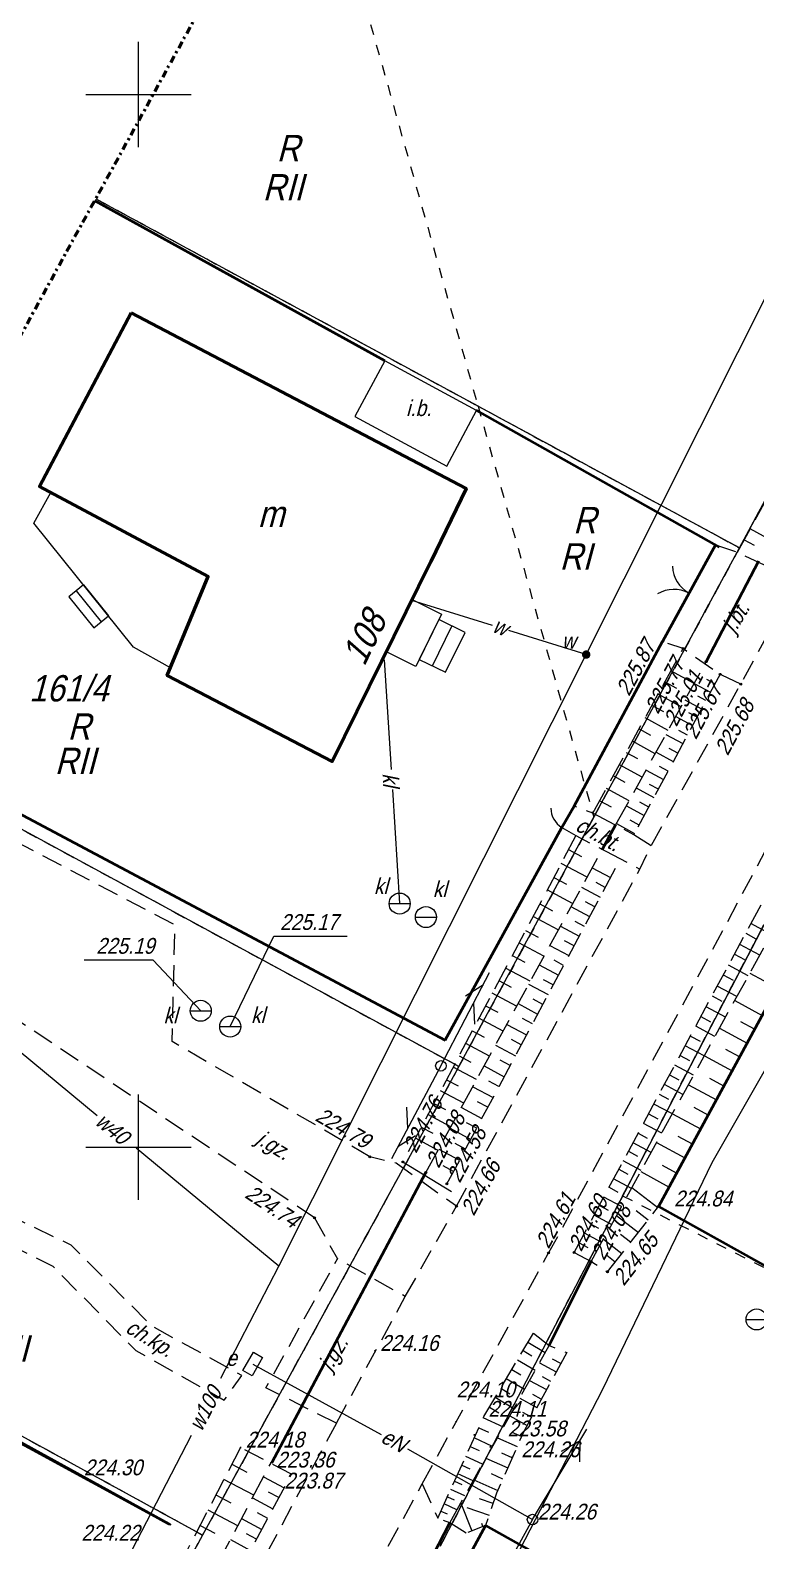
# Model space of a CAD drawing. Extents: x 7449598 to 7450455, y 5563374 to 5564952.
# Drawn here: x 7449844.9 to 7449879.3, y 5563881.3 to 5563953 of the extents above; entities that cross this region are included whole.
import ezdxf
from ezdxf.enums import TextEntityAlignment as Align

# ---------------------------------------------------------------- set-up
doc = ezdxf.new("R2010")
doc.units = 0
doc.header["$MEASUREMENT"] = 0
for name, pattern in [('217-500', [2, -0.5, 1.5]), ('218-500', [1, 0.5, -0.5]), ('420-500', [1.5, 1, -0.5]), ('823-500', [1.75, 1.25, -0.5]), ('DGN Style 4', [0.686427, 0.343214, -0.171607, 0, -0.171607])]:
    doc.linetypes.add(name, pattern=pattern)
for name, color, linetype, lineweight in [('EDZPD_219', 7, 'Continuous', 0), ('GULENN', 1, 'Continuous', 13), ('GULTPR', 36, 'Continuous', 13), ('GUPWZA', 7, 'Continuous', 0), ('SDRPK_420', 7, 'Continuous', 0), ('SDRPK_423', 7, 'Continuous', 0), ('SDRPK_432', 7, 'Continuous', 0), ('SDRPT_414', 7, 'Continuous', 0), ('SDRPT_450', 7, 'Continuous', 0), ('SZOPO_902', 7, 'Continuous', 0), ('SZOPO_905', 7, 'Continuous', 0), ('UEEPA_510', 7, 'Continuous', 0), ('UEEPO_585', 7, 'Continuous', 0), ('UGGPA_504', 7, 'Continuous', 0), ('UKKPC_685', 7, 'Continuous', 0), ('UKKPO_582', 7, 'Continuous', 0), ('UWWPO_581', 7, 'Continuous', 0), ('Warstwa 1', 7, 'Continuous', 0), ('Warstwa 20', 7, 'Continuous', 0), ('Warstwa 24', 7, 'Continuous', 0), ('Warstwa 26', 7, 'Continuous', 0), ('Warstwa 28', 7, 'Continuous', 0), ('Warstwa 29', 7, 'Continuous', 0), ('Warstwa 3', 7, 'Continuous', 0), ('Warstwa 4', 7, 'Continuous', 0), ('Warstwa 45', 7, 'Continuous', 0), ('Warstwa 59', 7, 'Continuous', 0), ('Warstwa 60', 7, 'Continuous', 0), ('Warstwa 8', 7, 'Continuous', 0), ('WUKPS_403', 7, 'Continuous', 0), ('WUKPS_820', 7, 'Continuous', 0), ('WUKPS_823', 7, 'Continuous', 0), ('WUKPS_824', 7, 'Continuous', 0)]:
    doc.layers.add(name, color=color, linetype=linetype, lineweight=lineweight)
doc.styles.add('Style-WORKING_1250 I 0.26180', font='WORKING_1250.shx', dxfattribs={"oblique": 14.999978})

# ---------------------------------------------------------------- blocks, each defined once
blk = doc.blocks.new('140_32')
at = {"layer": 'Warstwa 45', "linetype": 'Continuous', "lineweight": -2}
blk.add_hatch(color=0, dxfattribs=at).paths.add_polyline_path([(4.5, 0, 1), (-4.5, 0, 1)], flags=16)
blk = doc.blocks.new('510_1')
at = {"layer": 'UEEPA_510', "color": 7, "linetype": 'Continuous', "lineweight": 13}
blk.add_circle((0, 0), 0.25, dxfattribs=at)
blk = doc.blocks.new('KOLO')
blk.add_hatch(color=0).paths.add_polyline_path([(0, -5), (-1.2941, -4.82963), (-2.5, -4.33013), (-3.53553, -3.53553), (-4.33013, -2.5), (-4.82963, -1.2941), (-5, 0), (-4.82963, 1.2941), (-4.33013, 2.5), (-3.53553, 3.53553), (-2.5, 4.33013), (-1.2941, 4.82963), (0, 5), (1.2941, 4.82963), (2.5, 4.33013), (3.53553, 3.53553), (4.33013, 2.5), (4.82963, 1.2941), (5, 0), (4.82963, -1.2941), (4.33013, -2.5), (3.53553, -3.53553), (2.5, -4.33013), (1.2941, -4.82963)], flags=16)
blk = doc.blocks.new('685_1')
at = {"layer": 'UKKPC_685', "color": 7, "linetype": 'Continuous', "lineweight": 13}
blk.add_line((-0.5, 0), (0.5, 0), dxfattribs=at)
blk.add_circle((0, 0), 0.5, dxfattribs=at)
blk = doc.blocks.new('504')
at = {"layer": 'UGGPA_504', "color": 7, "linetype": 'Continuous', "lineweight": 13, "flags": 128}
blk.add_lwpolyline([(-0.5, 0.25), (0.5, 0.25), (0.5, -0.25), (-0.5, -0.25)], close=True, dxfattribs=at)
blk = doc.blocks.new('SUPE04_2')
at = {"color": 0, "flags": 128}
for points in [[(0, 0), (-100, 0)], [(-69.82163, -10), (-87.14214, 0), (-69.82163, 10)]]:
    blk.add_lwpolyline(points, dxfattribs=at)
blk = doc.blocks.new('SUPT01_2')
at = {"color": 0, "flags": 128}
for points in [[(0, 0), (-100, 0)], [(-69.82163, -10), (-87.14214, 0)], [(-67.14214, 0), (-49.82163, 10)]]:
    blk.add_lwpolyline(points, dxfattribs=at)
blk = doc.blocks.new('905_1')
at = {"layer": 'SZOPO_905', "color": 7, "linetype": 'Continuous', "lineweight": 13}
for centre, start, end in [((-1.5, 0), 0, 60), ((1.5, 0), 120, 180)]:
    blk.add_arc(centre, 1.5, start, end, dxfattribs=at)
blk = doc.blocks.new('905P')
at = {"layer": 'SZOPO_905', "color": 7, "linetype": 'Continuous', "lineweight": 13}
blk.add_arc((1.05, 0), 1.05, 120, 180, dxfattribs=at)
blk = doc.blocks.new('140_1')
at = {"layer": 'WUKPS_403', "linetype": 'Continuous', "lineweight": 13}
h = blk.add_hatch(color=256, dxfattribs=at)
edge = h.paths.add_edge_path()
edge.add_arc((0, 0), 0.045, 0, 360)
at = {"layer": 'WUKPS_403', "color": 7, "linetype": 'Continuous', "lineweight": 13}
blk.add_circle((0, 0), 0.045, dxfattribs=at)

msp = doc.modelspace()

# ---------------------------------------------------------------- linework, layer by layer
at = {"layer": 'EDZPD_219', "color": 96, "linetype": 'Continuous', "lineweight": 13}
for p, q in [((7449878.56, 5563928.46), (7449900.76, 5563969.8)), ((7449847.97, 5563945.042), (7449878.56, 5563928.46)), ((7449896.18, 5563942.15), (7449864.34, 5563881.05)), ((7449865.23, 5563903.83), (7449878.56, 5563928.46)), ((7449865.23, 5563903.83), (7449834.471, 5563920.511)), ((7449865.23, 5563903.83), (7449853.05, 5563881.58)), ((7449853.05, 5563881.58), (7449822.304, 5563898.402)), ((7449853.05, 5563881.58), (7449827.25, 5563834.45))]:
    msp.add_line(p, q, dxfattribs=at)
at = {"layer": 'SDRPK_420', "color": 7, "linetype": '420-500', "lineweight": 13}
for p, q in [((7449863.49, 5563884.02), (7449869.49, 5563894.98)), ((7449859.41, 5563886.9), (7449847.72, 5563865.15)), ((7449857.28, 5563884.48), (7449854.85, 5563885.74)), ((7449859, 5563875.79), (7449863.49, 5563884.02)), ((7449863.49, 5563884.02), (7449864.22, 5563882.38))]:
    msp.add_line(p, q, dxfattribs=at)
at = {"layer": 'SDRPK_420', "color": 7, "linetype": '420-500', "lineweight": 13, "flags": 128}
for points in [[(7450000.28, 5564133.9), (7449983.71, 5564103.51), (7449967.23, 5564073.6), (7449945.6, 5564034.4), (7449939.4, 5564022.85), (7449936.97, 5564018.37), (7449915.5, 5563979.33), (7449912.2, 5563973.36), (7449895.25, 5563942.43), (7449886.72, 5563926.65), (7449884.33, 5563922.24), (7449879.79, 5563914.07), (7449879.35, 5563913.24), (7449869.49, 5563894.98)], [(7449877.42, 5563928.61), (7449878.46, 5563928.26), (7449880.36, 5563927.36), (7449881.24, 5563926.79)], [(7449865.11, 5563897.2), (7449873.83, 5563913.21), (7449874.37, 5563914.32), (7449878.62, 5563921.99), (7449881.24, 5563926.79)], [(7449878.62, 5563921.99), (7449877.64, 5563922.46), (7449875.88, 5563923.68), (7449874.91, 5563924.01)], [(7449861, 5563899.55), (7449861, 5563899.55), (7449851.6, 5563905.02), (7449851.74, 5563910.55), (7449839.12, 5563917.16), (7449837.683, 5563913.261)], [(7449858.37, 5563896.65), (7449844.29, 5563906.01), (7449843.002, 5563906.64)], [(7449837.889, 5563896.216), (7449840.18, 5563895.11), (7449841.06, 5563896.79), (7449845.93, 5563894.35), (7449849.87, 5563890.35), (7449854.077, 5563887.994), (7449854.92, 5563889.16), (7449850.64, 5563891.5), (7449846.8, 5563895.35), (7449841.53, 5563897.88), (7449842.259, 5563899.479)], [(7449862.68, 5563892.92), (7449865.11, 5563897.2), (7449862.24, 5563899.24), (7449861, 5563899.55)], [(7449858.37, 5563896.65), (7449859.46, 5563894.7)], [(7449859.41, 5563886.9), (7449856.06, 5563888.57), (7449859.46, 5563894.7)], [(7449859.41, 5563886.9), (7449862.68, 5563892.92), (7449859.46, 5563894.7)]]:
    msp.add_lwpolyline(points, dxfattribs=at)
at = {"layer": 'SDRPK_423', "color": 7, "linetype": '217-500', "lineweight": 13, "flags": 128}
for points in [[(7449874.37, 5563914.32), (7449873.54, 5563914.84), (7449871.6, 5563915.86), (7449870.71, 5563916.2)], [(7449870.12, 5563915.19), (7449870.79, 5563914.8), (7449873.83, 5563913.21)]]:
    msp.add_lwpolyline(points, dxfattribs=at)
at = {"layer": 'SDRPT_414', "color": 7, "linetype": 'Continuous', "lineweight": 40}
for p, q in [((7449876.98, 5563923.06), (7449879.48, 5563927.85)), ((7449872.03, 5563914.13), (7449872.69, 5563915.32)), ((7449856.34, 5563885.02), (7449863.66, 5563898.8)), ((7449869.52, 5563890.58), (7449871.52, 5563894.58)), ((7449861.14, 5563875.1), (7449864.79, 5563882.17))]:
    msp.add_line(p, q, dxfattribs=at)
at = {"layer": 'SDRPT_450', "color": 7, "linetype": 'Continuous', "lineweight": 13}
msp.add_line((7449862.56, 5563899.3), (7449864.87, 5563897.9), dxfattribs=at)
at = {"layer": 'SZOPO_902', "color": 7, "linetype": 'Continuous', "lineweight": 40}
for p, q in [((7449877.42, 5563928.61), (7449874.91, 5563924.01)), ((7449870.71, 5563916.2), (7449874.91, 5563924.01)), ((7449870.12, 5563915.19), (7449870.71, 5563916.2)), ((7449864.58, 5563905.08), (7449870.12, 5563915.19)), ((7449851.39, 5563882.13), (7449822.202, 5563898.216)), ((7449851.46, 5563882.1), (7449822.5, 5563898.02))]:
    msp.add_line(p, q, dxfattribs=at)
at = {"layer": 'SZOPO_902', "color": 7, "linetype": 'Continuous', "lineweight": 40, "flags": 128}
for points in [[(7449861.71, 5563937.34), (7449847.92, 5563944.952)], [(7449866.07, 5563934.99), (7449866.07, 5563934.99), (7449877.59, 5563928.5)], [(7449882.5, 5563911.61), (7449882.27, 5563911.12), (7449874.72, 5563897.19)], [(7449874.72, 5563897.19), (7449893.068, 5563886.964), (7449896.6, 5563893.3)], [(7449866.5, 5563882.04), (7449865.03, 5563879.35)], [(7449866.5, 5563882.04), (7449892.324, 5563867.561)]]:
    msp.add_lwpolyline(points, dxfattribs=at)
at = {"layer": 'UEEPO_585', "color": 1, "linetype": 'Continuous', "lineweight": 13}
for p, q in [((7449855.433, 5563889.704), (7449861.536, 5563886.353)), ((7449862.778, 5563885.672), (7449868.73, 5563882.321))]:
    msp.add_line(p, q, dxfattribs=at)
at = {"layer": 'UKKPC_685', "color": 7, "linetype": 'Continuous', "lineweight": 0, "ltscale": 0.01, "flags": 128}
for points in [[(7449854.36, 5563905.73), (7449856.432, 5563910.02), (7449859.913, 5563910.02)], [(7449852.96, 5563906.48), (7449850.695, 5563908.888), (7449847.424, 5563908.888)]]:
    msp.add_lwpolyline(points, dxfattribs=at)
at = {"layer": 'UKKPO_582', "color": 36, "linetype": 'Continuous', "lineweight": 13}
for p, q in [((7449861.669, 5563923.143), (7449862.004, 5563917.937)), ((7449862.065, 5563916.982), (7449862.413, 5563911.572))]:
    msp.add_line(p, q, dxfattribs=at)
at = {"layer": 'UWWPO_581', "color": 5, "linetype": 'Continuous', "lineweight": 13, "flags": 128}
for points in [[(7449871.278, 5563923.395), (7449882.08, 5563944.891)], [(7449866.818, 5563924.776), (7449862.984, 5563925.964)], [(7449856.671, 5563894.36), (7449871.278, 5563923.395), (7449867.594, 5563924.536)], [(7449848.03, 5563901.496), (7449843.01, 5563905.642)], [(7449880.224, 5563904.475), (7449877.243, 5563899.267), (7449872.05, 5563888.499), (7449865.884, 5563876.581), (7449867.882, 5563873.328)], [(7449853.915, 5563889.036), (7449856.671, 5563894.36), (7449849.895, 5563899.955)], [(7449834.104, 5563853.13), (7449838.55, 5563860.465), (7449844.941, 5563871.702), (7449852.513, 5563886.328)]]:
    msp.add_lwpolyline(points, dxfattribs=at)
at = {"layer": 'Warstwa 1', "color": 7, "linetype": 'Continuous', "lineweight": 13, "ltscale": 0.1}
for p, q in [((7449854.438, 5563884.946), (7449855.153, 5563884.575)), ((7449855.485, 5563883.478), (7449854.06, 5563884.218)), ((7449855.943, 5563884.35), (7449856.925, 5563883.821)), ((7449853.682, 5563883.49), (7449854.392, 5563883.121)), ((7449855.419, 5563883.356), (7449856.392, 5563882.832)), ((7449856.676, 5563883.359), (7449856.187, 5563883.623)), ((7449854.719, 5563882.028), (7449853.305, 5563882.762)), ((7449856.144, 5563882.371), (7449855.659, 5563882.632)), ((7449852.927, 5563882.034), (7449853.631, 5563881.668)), ((7449854.894, 5563882.363), (7449855.86, 5563881.843)), ((7449854.37, 5563881.37), (7449855.327, 5563880.855)), ((7449855.611, 5563881.382), (7449855.13, 5563881.641))]:
    msp.add_line(p, q, dxfattribs=at)
at = {"layer": 'Warstwa 1', "color": 7, "linetype": 'Continuous', "lineweight": 40, "flags": 128}
for points in [[(7449834.715, 5563920.955), (7449864.58, 5563905.08)], [(7449851.49, 5563882.08), (7449840.4, 5563888.12), (7449829.22, 5563894.31), (7449822.5, 5563898.02), (7449822.189, 5563898.193)]]:
    msp.add_lwpolyline(points, dxfattribs=at)
at = {"layer": 'Warstwa 20', "color": 5, "linetype": 'Continuous', "lineweight": 13, "ltscale": 0.01}
msp.add_line((7449841.432, 5563887.494), (7449851.52, 5563882.08), dxfattribs=at)
at = {"layer": 'Warstwa 29', "color": 96, "linetype": '218-500', "lineweight": 13}
for p, q in [((7449900.76, 5563969.8), (7449878.56, 5563928.46)), ((7449878.56, 5563928.46), (7449900.76, 5563969.8)), ((7449858.59, 5563961.98), (7449866.14, 5563935.19)), ((7449866.14, 5563935.19), (7449847.969, 5563945.041)), ((7449847.97, 5563945.042), (7449866.138, 5563935.194)), ((7449878.56, 5563928.46), (7449866.138, 5563935.194)), ((7449866.138, 5563935.194), (7449871.64, 5563915.67)), ((7449866.14, 5563935.19), (7449878.56, 5563928.46)), ((7449871.64, 5563915.67), (7449878.56, 5563928.46)), ((7449878.56, 5563928.46), (7449871.64, 5563915.67)), ((7449865.23, 5563903.83), (7449843.84, 5563915.43)), ((7449843.84, 5563915.43), (7449865.23, 5563903.83)), ((7449865.23, 5563903.83), (7449871.64, 5563915.67)), ((7449871.64, 5563915.67), (7449865.23, 5563903.83)), ((7449881.36, 5563913.72), (7449873.01, 5563897.69)), ((7449873.01, 5563897.69), (7449881.36, 5563913.72)), ((7449853.05, 5563881.58), (7449865.23, 5563903.83)), ((7449865.23, 5563903.83), (7449853.05, 5563881.58)), ((7449873.01, 5563897.69), (7449864.34, 5563881.05)), ((7449864.34, 5563881.05), (7449873.01, 5563897.69)), ((7449873.01, 5563897.69), (7449901.02, 5563883.503)), ((7449832.6, 5563892.77), (7449853.05, 5563881.58)), ((7449853.05, 5563881.58), (7449832.6, 5563892.77)), ((7449844.92, 5563866.72), (7449853.05, 5563881.58)), ((7449853.05, 5563881.58), (7449844.92, 5563866.72))]:
    msp.add_line(p, q, dxfattribs=at)
at = {"layer": 'Warstwa 3', "color": 7, "linetype": 'Continuous', "lineweight": 53, "flags": 128}
msp.add_lwpolyline([(7449849.66, 5563939.63), (7449865.57, 5563931.29), (7449863.9, 5563927.82), (7449859.21, 5563918.32), (7449851.37, 5563922.41), (7449853.31, 5563927.1), (7449845.3, 5563931.38)], close=True, dxfattribs=at)
at = {"layer": 'Warstwa 60', "color": 7, "linetype": 'Continuous', "lineweight": 13}
for p, q in [((7449850, 5563947.5), (7449850, 5563952.5)), ((7449847.5, 5563950), (7449852.5, 5563950)), ((7449850, 5563897.5), (7449850, 5563902.5)), ((7449847.5, 5563900), (7449852.5, 5563900))]:
    msp.add_line(p, q, dxfattribs=at)
at = {"layer": 'Warstwa 60', "color": 7, "linetype": 'Continuous', "lineweight": 0, "ltscale": 0.1}
for p, q in [((7449846.687, 5563926.145), (7449847.879, 5563924.665)), ((7449847.037, 5563926.427), (7449848.229, 5563924.948)), ((7449847.388, 5563926.71), (7449848.58, 5563925.23))]:
    msp.add_line(p, q, dxfattribs=at)
at = {"layer": 'Warstwa 60', "color": 7, "linetype": 'Continuous', "lineweight": 13, "ltscale": 0.1}
msp.add_line((7449863.969, 5563922.862), (7449864.9, 5563924.747), dxfattribs=at)
at = {"layer": 'Warstwa 60', "color": 7, "linetype": 'Continuous', "lineweight": 13, "ltscale": 0.1, "flags": 128}
for points in [[(7449866.07, 5563934.99), (7449861.71, 5563937.34), (7449860.287, 5563934.699), (7449864.647, 5563932.349)], [(7449861.782, 5563923.527), (7449863.009, 5563926.013), (7449864.408, 5563925.322), (7449863.181, 5563922.836)], [(7449864.276, 5563925.055), (7449863.345, 5563923.17), (7449864.594, 5563922.554), (7449865.524, 5563924.439)]]:
    msp.add_lwpolyline(points, close=True, dxfattribs=at)
at = {"layer": 'Warstwa 60', "color": 7, "linetype": 'Continuous', "lineweight": 0, "ltscale": 0.01, "flags": 128}
msp.add_lwpolyline([(7449851.519, 5563922.77), (7449849.772, 5563923.75), (7449845.026, 5563929.641), (7449845.84, 5563931.092)], dxfattribs=at)
at = {"layer": 'Warstwa 60', "color": 7, "linetype": 'Continuous', "lineweight": 0, "ltscale": 0.1, "flags": 128}
msp.add_lwpolyline([(7449848.58, 5563925.23), (7449847.388, 5563926.71), (7449846.687, 5563926.145), (7449847.879, 5563924.665)], close=True, dxfattribs=at)
at = {"layer": 'Warstwa 8', "color": 7, "linetype": 'DGN Style 4', "lineweight": 53, "flags": 128}
msp.add_lwpolyline([(7450242.249, 5564757.195), (7450281.761, 5564736.224), (7450381.947, 5564923.763), (7450454.953, 5564884.917), (7450405.405, 5564791.854), (7450392.833, 5564798.548), (7450342.944, 5564703.75), (7450227.046, 5564484.373), (7450154.831, 5564348.788), (7449690.291, 5563497.193), (7449618.905, 5563522.751), (7449629.01, 5563547.14), (7449943.259, 5564118.2), (7449916.282, 5564132.943), (7449953.147, 5564197.693), (7449979.298, 5564183.674), (7450084.831, 5564375.475), (7450052.492, 5564392.854)], close=True, dxfattribs=at)
at = {"layer": 'WUKPS_820', "color": 7, "linetype": 'Continuous', "lineweight": 13}
for p, q in [((7449880.022, 5563928.852), (7449879.072, 5563929.374)), ((7449878.784, 5563928.85), (7449879.261, 5563928.588)), ((7449876.406, 5563922.026), (7449875.305, 5563922.629)), ((7449875.017, 5563922.103), (7449875.566, 5563921.802)), ((7449876.405, 5563922.023), (7449877.181, 5563921.606)), ((7449877.393, 5563922), (7449877.007, 5563922.207)), ((7449875.789, 5563920.912), (7449874.693, 5563921.511)), ((7449875.971, 5563921.24), (7449876.756, 5563920.818)), ((7449876.968, 5563921.212), (7449876.578, 5563921.422)), ((7449874.405, 5563920.986), (7449874.952, 5563920.687)), ((7449875.537, 5563920.457), (7449876.332, 5563920.029)), ((7449876.544, 5563920.424), (7449876.149, 5563920.636)), ((7449873.794, 5563919.869), (7449874.338, 5563919.571)), ((7449875.172, 5563919.798), (7449874.082, 5563920.394)), ((7449876.085, 5563919.57), (7449875.684, 5563919.785)), ((7449874.554, 5563918.684), (7449873.47, 5563919.277)), ((7449875.067, 5563919.609), (7449875.873, 5563919.176)), ((7449873.183, 5563918.751), (7449873.723, 5563918.455)), ((7449874.597, 5563918.761), (7449875.413, 5563918.322)), ((7449875.625, 5563918.716), (7449875.22, 5563918.934)), ((7449872.571, 5563917.634), (7449873.109, 5563917.34)), ((7449873.937, 5563917.57), (7449872.859, 5563918.16)), ((7449874.127, 5563917.912), (7449874.954, 5563917.468)), ((7449875.166, 5563917.862), (7449874.755, 5563918.083)), ((7449873.32, 5563916.456), (7449872.247, 5563917.043)), ((7449873.657, 5563917.064), (7449874.494, 5563916.614)), ((7449874.706, 5563917.008), (7449874.29, 5563917.232)), ((7449871.924, 5563916.451), (7449872.458, 5563916.159)), ((7449873.187, 5563916.216), (7449874.035, 5563915.76)), ((7449874.247, 5563916.154), (7449873.825, 5563916.381)), ((7449873.787, 5563915.3), (7449873.361, 5563915.529)), ((7449872.717, 5563915.367), (7449873.575, 5563914.906)), ((7449870.438, 5563914.138), (7449871.057, 5563913.809)), ((7449871.316, 5563912.822), (7449870.087, 5563913.475)), ((7449871.558, 5563913.269), (7449872.431, 5563912.803)), ((7449869.735, 5563912.813), (7449870.346, 5563912.489)), ((7449872.184, 5563912.34), (7449871.746, 5563912.574)), ((7449870.633, 5563911.572), (7449869.418, 5563912.217)), ((7449871.056, 5563912.348), (7449871.937, 5563911.877)), ((7449869.067, 5563911.554), (7449869.67, 5563911.234)), ((7449870.553, 5563911.427), (7449871.442, 5563910.952)), ((7449871.69, 5563911.415), (7449871.247, 5563911.651)), ((7449869.95, 5563910.321), (7449868.75, 5563910.958)), ((7449870.05, 5563910.506), (7449870.948, 5563910.027)), ((7449871.195, 5563910.489), (7449870.748, 5563910.728)), ((7449880.062, 5563910.106), (7449879.105, 5563910.621)), ((7449869.267, 5563909.07), (7449868.082, 5563909.7)), ((7449868.398, 5563910.296), (7449868.995, 5563909.979)), ((7449870.701, 5563909.564), (7449870.25, 5563909.805)), ((7449878.857, 5563910.159), (7449879.333, 5563909.903)), ((7449867.765, 5563909.103), (7449868.355, 5563908.791)), ((7449869.548, 5563909.585), (7449870.453, 5563909.101)), ((7449878.325, 5563909.171), (7449878.797, 5563908.917)), ((7449879.521, 5563909.122), (7449878.573, 5563909.632)), ((7449868.62, 5563907.885), (7449867.449, 5563908.507)), ((7449869.045, 5563908.664), (7449869.959, 5563908.176)), ((7449870.206, 5563908.638), (7449869.751, 5563908.881)), ((7449878.98, 5563908.139), (7449878.041, 5563908.644)), ((7449879.054, 5563908.272), (7449880.347, 5563907.572)), ((7449867.132, 5563907.911), (7449867.715, 5563907.602)), ((7449868.542, 5563907.743), (7449869.464, 5563907.25)), ((7449869.711, 5563907.713), (7449869.253, 5563907.958)), ((7449878.439, 5563907.155), (7449877.509, 5563907.655)), ((7449877.793, 5563908.182), (7449878.26, 5563907.931)), ((7449867.973, 5563906.7), (7449866.816, 5563907.315)), ((7449868.04, 5563906.822), (7449868.97, 5563906.325)), ((7449869.217, 5563906.787), (7449868.754, 5563907.035)), ((7449877.261, 5563907.194), (7449877.724, 5563906.945)), ((7449878.333, 5563906.963), (7449879.635, 5563906.258)), ((7449867.327, 5563905.515), (7449866.183, 5563906.123)), ((7449866.499, 5563906.719), (7449867.075, 5563906.413)), ((7449868.722, 5563905.862), (7449868.255, 5563906.112)), ((7449876.729, 5563906.205), (7449877.187, 5563905.958)), ((7449877.898, 5563906.171), (7449876.977, 5563906.666)), ((7449865.866, 5563905.527), (7449866.435, 5563905.225)), ((7449867.501, 5563905.835), (7449868.44, 5563905.333)), ((7449877.392, 5563905.253), (7449876.481, 5563905.743)), ((7449877.613, 5563905.653), (7449878.922, 5563904.944)), ((7449879.279, 5563905.601), (7449878.626, 5563905.954)), ((7449866.68, 5563904.33), (7449865.55, 5563904.93)), ((7449866.962, 5563904.848), (7449867.91, 5563904.342)), ((7449868.192, 5563904.87), (7449867.721, 5563905.122)), ((7449876.887, 5563904.335), (7449875.984, 5563904.821)), ((7449876.233, 5563905.282), (7449876.686, 5563905.038)), ((7449878.566, 5563904.286), (7449877.909, 5563904.642)), ((7449865.233, 5563904.334), (7449865.795, 5563904.036)), ((7449867.663, 5563903.879), (7449867.187, 5563904.133)), ((7449875.736, 5563904.359), (7449876.185, 5563904.117)), ((7449876.892, 5563904.344), (7449878.21, 5563903.629)), ((7449864.635, 5563903.208), (7449865.19, 5563902.913)), ((7449866.069, 5563903.211), (7449864.952, 5563903.804)), ((7449866.424, 5563903.861), (7449867.38, 5563903.35)), ((7449875.239, 5563903.437), (7449875.685, 5563903.197)), ((7449876.382, 5563903.417), (7449875.488, 5563903.898)), ((7449877.818, 5563902.907), (7449877.157, 5563903.265)), ((7449865.458, 5563902.092), (7449864.354, 5563902.678)), ((7449865.885, 5563902.874), (7449866.85, 5563902.358)), ((7449867.133, 5563902.887), (7449866.652, 5563903.144)), ((7449874.743, 5563902.514), (7449875.184, 5563902.277)), ((7449875.877, 5563902.498), (7449874.991, 5563902.975)), ((7449876.136, 5563902.968), (7449877.462, 5563902.25)), ((7449864.037, 5563902.082), (7449864.586, 5563901.791)), ((7449865.346, 5563901.887), (7449866.32, 5563901.367)), ((7449866.603, 5563901.896), (7449866.118, 5563902.155)), ((7449875.372, 5563901.58), (7449874.495, 5563902.052)), ((7449877.071, 5563901.527), (7449876.405, 5563901.887)), ((7449864.847, 5563900.972), (7449863.756, 5563901.552)), ((7449866.073, 5563900.904), (7449865.584, 5563901.166)), ((7449874.867, 5563900.662), (7449873.998, 5563901.13)), ((7449874.246, 5563901.591), (7449874.683, 5563901.356)), ((7449875.379, 5563901.593), (7449876.714, 5563900.87)), ((7449864.237, 5563899.853), (7449863.158, 5563900.426)), ((7449863.439, 5563900.956), (7449863.982, 5563900.668)), ((7449864.807, 5563900.901), (7449865.79, 5563900.375)), ((7449873.75, 5563900.668), (7449874.182, 5563900.436)), ((7449876.323, 5563900.147), (7449875.653, 5563900.51)), ((7449864.268, 5563899.914), (7449865.261, 5563899.384)), ((7449865.543, 5563899.913), (7449865.049, 5563900.176)), ((7449873.289, 5563899.811), (7449873.717, 5563899.581)), ((7449874.362, 5563899.744), (7449873.502, 5563900.207)), ((7449874.623, 5563900.218), (7449875.966, 5563899.49)), ((7449864.978, 5563898.855), (7449864.479, 5563899.121)), ((7449872.828, 5563898.955), (7449873.252, 5563898.726)), ((7449873.893, 5563898.892), (7449873.041, 5563899.35)), ((7449875.575, 5563898.767), (7449874.901, 5563899.132)), ((7449873.424, 5563898.039), (7449872.58, 5563898.493)), ((7449873.867, 5563898.843), (7449875.219, 5563898.11)), ((7449872.955, 5563897.187), (7449872.119, 5563897.636)), ((7449872.367, 5563898.098), (7449872.787, 5563897.872)), ((7449873.45, 5563898.088), (7449874.674, 5563897.131)), ((7449872.485, 5563896.334), (7449871.658, 5563896.78)), ((7449871.906, 5563897.241), (7449872.322, 5563897.017)), ((7449872.723, 5563896.766), (7449873.757, 5563895.958)), ((7449874.216, 5563896.545), (7449873.651, 5563896.986)), ((7449871.445, 5563896.384), (7449871.857, 5563896.162)), ((7449870.948, 5563895.461), (7449871.356, 5563895.242)), ((7449872.016, 5563895.482), (7449871.197, 5563895.923)), ((7449872.105, 5563895.642), (7449872.978, 5563894.96)), ((7449873.39, 5563895.488), (7449872.911, 5563895.863)), ((7449872.657, 5563894.549), (7449872.253, 5563894.865)), ((7449868.277, 5563890.341), (7449868.692, 5563890.094)), ((7449869.325, 5563890.236), (7449868.505, 5563890.723)), ((7449868.853, 5563889.395), (7449868.012, 5563889.894)), ((7449869.063, 5563889.767), (7449869.853, 5563889.337)), ((7449870.066, 5563889.728), (7449869.674, 5563889.942)), ((7449868.343, 5563888.489), (7449867.481, 5563889.001)), ((7449867.747, 5563889.447), (7449868.172, 5563889.195)), ((7449868.589, 5563888.925), (7449869.391, 5563888.489)), ((7449869.604, 5563888.88), (7449869.206, 5563889.097)), ((7449867.216, 5563888.554), (7449867.652, 5563888.295)), ((7449869.143, 5563888.032), (7449868.738, 5563888.252)), ((7449866.686, 5563887.661), (7449867.132, 5563887.395)), ((7449867.834, 5563887.583), (7449866.951, 5563888.108)), ((7449868.116, 5563888.084), (7449868.93, 5563887.641)), ((7449868.681, 5563887.184), (7449868.271, 5563887.407)), ((7449867.344, 5563886.712), (7449866.389, 5563887.146)), ((7449867.642, 5563887.242), (7449868.468, 5563886.793)), ((7449866.829, 5563885.795), (7449865.955, 5563886.193)), ((7449866.172, 5563886.67), (7449866.629, 5563886.462)), ((7449867.059, 5563886.204), (7449867.995, 5563885.793)), ((7449868.202, 5563886.264), (7449867.757, 5563886.459)), ((7449866.351, 5563884.945), (7449865.553, 5563885.308)), ((7449865.769, 5563885.784), (7449866.189, 5563885.594)), ((7449867.759, 5563885.254), (7449867.264, 5563885.471)), ((7449865.367, 5563884.899), (7449865.748, 5563884.726)), ((7449866.515, 5563885.237), (7449867.552, 5563884.783)), ((7449865.026, 5563884.15), (7449865.375, 5563883.991)), ((7449865.909, 5563884.159), (7449865.181, 5563884.491)), ((7449865.936, 5563884.206), (7449867.079, 5563883.705)), ((7449867.315, 5563884.244), (7449866.77, 5563884.483)), ((7449864.685, 5563883.401), (7449865.002, 5563883.257)), ((7449865.504, 5563883.439), (7449864.84, 5563883.742)), ((7449866.855, 5563883.083), (7449866.204, 5563883.304)), ((7449864.375, 5563882.72), (7449864.663, 5563882.589)), ((7449865.136, 5563882.785), (7449864.53, 5563883.061)), ((7449865.312, 5563883.096), (7449865.843, 5563881.776)), ((7449865.605, 5563882.887), (7449866.665, 5563882.527)), ((7449866.369, 5563881.987), (7449866.311, 5563882.13))]:
    msp.add_line(p, q, dxfattribs=at)
at = {"layer": 'WUKPS_823', "color": 7, "linetype": '823-500', "lineweight": 13}
for p, q in [((7449871.6, 5563915.86), (7449875.88, 5563923.68)), ((7449877.64, 5563922.46), (7449873.54, 5563914.84)), ((7449870.79, 5563914.8), (7449862.56, 5563899.3)), ((7449864.66, 5563898.26), (7449872.82, 5563913.53)), ((7449870.7, 5563895), (7449880.24, 5563912.73)), ((7449872.29, 5563894.08), (7449874.72, 5563897.19))]:
    msp.add_line(p, q, dxfattribs=at)
at = {"layer": 'WUKPS_823', "color": 7, "linetype": '823-500', "lineweight": 13, "flags": 128}
for points in [[(7449878.46, 5563928.26), (7449887.97, 5563945.56), (7449905.89, 5563978.14)], [(7449870.7, 5563895), (7449870.7, 5563895), (7449871.52, 5563894.58), (7449872.29, 5563894.08)], [(7449864.22, 5563882.38), (7449866.42, 5563887.214), (7449868.77, 5563891.17)], [(7449868.77, 5563891.17), (7449869.52, 5563890.58), (7449870.35, 5563890.25)], [(7449870.35, 5563890.25), (7449868.29, 5563886.466), (7449867.02, 5563883.57), (7449866.5, 5563882.04), (7449865.58, 5563881.67)], [(7449854.85, 5563885.74), (7449852.24, 5563880.71), (7449845.03, 5563866.13)], [(7449838.83, 5563850.51), (7449846.84, 5563865.1), (7449857.28, 5563884.48)], [(7449865.58, 5563881.67), (7449864.79, 5563882.17), (7449864.22, 5563882.38)]]:
    msp.add_lwpolyline(points, dxfattribs=at)
at = {"layer": 'WUKPS_824', "color": 7, "linetype": '823-500', "lineweight": 13}
for p, q in [((7449872.69, 5563915.32), (7449876.98, 5563923.06)), ((7449863.66, 5563898.8), (7449872.03, 5563914.13)), ((7449871.52, 5563894.58), (7449881.21, 5563912.19)), ((7449864.79, 5563882.17), (7449869.52, 5563890.58))]:
    msp.add_line(p, q, dxfattribs=at)
at = {"layer": 'WUKPS_824', "color": 7, "linetype": '823-500', "lineweight": 13, "flags": 128}
msp.add_lwpolyline([(7449838.02, 5563850.92), (7449846.09, 5563865.7), (7449856.3, 5563885.02)], dxfattribs=at)

# ---------------------------------------------------------------- block references
at = {"layer": 'GULENN', "color": 1, "lineweight": 13, "ltscale": 0.1, "zscale": 0.05}
for xscale, yscale, rotation in [(0.05, 0.05, 238.953437369972), (0.05000000000000003, 0.05000000000000003, 61.21124059702982)]:
    msp.add_blockref('SUPE04_2', (7449868.73, 5563882.321), dxfattribs=dict(at, xscale=xscale, yscale=yscale, rotation=rotation))
at = {"layer": 'GULTPR', "color": 30, "lineweight": 13, "ltscale": 0.1, "zscale": 0.05}
for xscale, yscale, rotation in [(0.04999999999999999, 0.04999999999999999, 242.3824093673712), (0.05, 0.05, 61.9694060122654)]:
    msp.add_blockref('SUPT01_2', (7449864.371, 5563903.862), dxfattribs=dict(at, xscale=xscale, yscale=yscale, rotation=rotation))
at = {"layer": 'GUPWZA', "color": 7, "lineweight": 0, "ltscale": 0.1, "xscale": 0.04000000000000001, "yscale": 0.04000000000000001, "zscale": 0.04000000000000001, "rotation": 90}
msp.add_blockref('KOLO', (7449871.278, 5563923.395), dxfattribs=at)
at = {"layer": 'SZOPO_905', "color": 7, "linetype": 'Continuous', "lineweight": 13}
for name, p, rotation in [('905_1', (7449876.165, 5563926.31), 61.38081419260039), ('905P', (7449870.12, 5563915.19), 59.70830389968275)]:
    msp.add_blockref(name, p, dxfattribs=dict(at, rotation=rotation))
at = {"layer": 'UEEPA_510', "color": 7, "linetype": 'Continuous', "lineweight": 13}
for p in [(7449864.371, 5563903.862), (7449868.73, 5563882.321)]:
    msp.add_blockref('510_1', p, dxfattribs=at)
at = {"layer": 'UGGPA_504', "color": 7, "linetype": 'Continuous', "lineweight": 13, "rotation": 59.99552343195688}
msp.add_blockref('504', (7449855.433, 5563889.704), dxfattribs=at)
at = {"layer": 'UKKPC_685', "color": 7, "linetype": 'Continuous', "lineweight": 13}
for p in [(7449862.413, 5563911.572), (7449863.661, 5563910.93), (7449852.96, 5563906.48), (7449854.36, 5563905.73), (7449879.376, 5563891.822)]:
    msp.add_blockref('685_1', p, dxfattribs=at)
at = {"layer": 'Warstwa 45', "color": 7, "linetype": 'Continuous', "lineweight": 13, "ltscale": 0.1, "xscale": 0.01, "yscale": 0.01, "zscale": 0.01}
for p in [(7449861.24, 5563890.331), (7449865.09, 5563886.961), (7449865.96, 5563886.34), (7449854.85, 5563885.741), (7449866.72, 5563885.771), (7449867.77, 5563885.281), (7449856.3, 5563885.021), (7449847.16, 5563884.421), (7449857.28, 5563884.481), (7449851.52, 5563882.081)]:
    msp.add_blockref('140_32', p, dxfattribs=at)
at = {"layer": 'WUKPS_403', "color": 7, "linetype": 'Continuous', "lineweight": 13}
for p, rotation in [((7449874.91, 5563924.01), 61.88079344998781), ((7449875.88, 5563923.68), 61.88079344998781), ((7449876.98, 5563923.06), 61.88079344998781), ((7449877.64, 5563922.46), 61.88079344998781), ((7449878.62, 5563921.99), 61.88079344998781), ((7449861, 5563899.55), 61.17796665067693), ((7449862.56, 5563899.3), 61.88079344998781), ((7449863.66, 5563898.8), 61.88079344998781), ((7449864.66, 5563898.26), 326.3851237425517), ((7449865.11, 5563897.2), 61.63192546165948), ((7449874.72, 5563897.19), 61.71659082126655), ((7449858.37, 5563896.65), 329.8042373986607), ((7449870.7, 5563895), 61.63192546165948), ((7449871.52, 5563894.58), 51.99769260401442)]:
    msp.add_blockref('140_1', p, dxfattribs=dict(at, rotation=rotation))
for p in [(7449869.49, 5563894.98), (7449872.29, 5563894.08)]:
    msp.add_blockref('140_1', p, dxfattribs=at)

# ---------------------------------------------------------------- texts
at = {"color": 7, "lineweight": 13, "style": 'Style-WORKING_1250 I 0.26180', "oblique": 14.99998, "width": 0.900007}
msp.add_text('e', height=0.75, dxfattribs=at).set_placement((7449854.171, 5563890.367), align=Align.TOP_LEFT)
at = {"layer": 'SDRPK_432', "color": 7, "linetype": 'Continuous', "lineweight": 0, "style": 'Style-WORKING_1250 I 0.26180', "oblique": 14.99998, "width": 0.900007}
for s, rotation, p in [('ch.bt.', 331.37282, (7449870.709, 5563915.076)), ('j.gz.', 58.84561, (7449859.147, 5563889.317))]:
    msp.add_text(s, height=0.75, rotation=rotation, dxfattribs=at).set_placement(p)
at = {"layer": 'UEEPO_585', "color": 1, "linetype": 'Continuous', "lineweight": 13, "style": 'Style-WORKING_1250 I 0.26180', "oblique": 14.99998, "width": 0.900007}
msp.add_text('eN', height=0.75, rotation=331.23568, dxfattribs=at).set_placement((7449861.639, 5563886.357), align=Align.MIDDLE_LEFT)
at = {"layer": 'UKKPC_685', "color": 7, "linetype": 'Continuous', "lineweight": 13, "style": 'Style-WORKING_1250 I 0.26180', "oblique": 14.99998, "width": 0.900007}
for p in [(7449861.19, 5563912.026), (7449863.99, 5563911.883), (7449851.191, 5563905.886), (7449855.35, 5563905.898)]:
    msp.add_text('kl', height=0.75, dxfattribs=at).set_placement(p)
at = {"layer": 'UKKPC_685', "color": 36, "linetype": 'Continuous', "lineweight": 0, "style": 'Style-WORKING_1250 I 0.26180', "oblique": 14.99998, "width": 0.900007}
msp.add_text('225.17', height=0.75, dxfattribs=at).set_placement((7449856.732, 5563910.32))
msp.add_text('225.19', height=0.75, dxfattribs=at).set_placement((7449850.753, 5563909.188), align=Align.RIGHT)
at = {"layer": 'UKKPO_582', "color": 36, "linetype": 'Continuous', "lineweight": 13, "style": 'Style-WORKING_1250 I 0.26180', "oblique": 14.99998, "width": 0.900007}
msp.add_text('kl', height=0.75, rotation=273.67657, dxfattribs=at).set_placement((7449861.613, 5563917.427), align=Align.CENTER)
at = {"layer": 'UWWPO_581', "color": 5, "linetype": 'Continuous', "lineweight": 13, "style": 'Style-WORKING_1250 I 0.26180', "oblique": 14.99998, "width": 0.900007}
for s, rotation, p in [('w', 338.737, (7449866.903, 5563924.842)), ('w40', 320.44676, (7449848.13, 5563901.413)), ('w100', 62.62996, (7449852.669, 5563886.629))]:
    msp.add_text(s, height=0.75, rotation=rotation, dxfattribs=at).set_placement(p, align=Align.MIDDLE_LEFT)
at = {"layer": 'UWWPO_581', "color": 7, "linetype": 'Continuous', "lineweight": 13, "style": 'Style-WORKING_1250 I 0.26180', "oblique": 14.99998, "width": 0.900007}
msp.add_text('w', height=0.75, rotation=0.06632, dxfattribs=at).set_placement((7449870.118, 5563924.048), align=Align.MIDDLE_LEFT)
at = {"layer": 'Warstwa 1', "color": 7, "linetype": 'Continuous', "lineweight": 30, "style": 'Style-WORKING_1250 I 0.26180', "oblique": 15, "width": 0.895998}
msp.add_text('108', height=1.25, rotation=63.72436, dxfattribs=at).set_placement((7449861.282, 5563923.919), align=Align.CENTER)
at = {"layer": 'Warstwa 1', "color": 7, "linetype": 'Continuous', "lineweight": 0, "style": 'Style-WORKING_1250 I 0.26180', "oblique": 14.99998, "width": 0.900007}
for s, rotation, p in [('j.bt.', 58.88826, (7449878.331, 5563924.355)), ('j.gz.', 328.42314, (7449855.529, 5563900.216)), ('ch.kp.', 328.42314, (7449849.33, 5563891.253))]:
    msp.add_text(s, height=0.75, rotation=rotation, dxfattribs=at).set_placement(p)
at = {"layer": 'Warstwa 24', "color": 96, "linetype": 'Continuous', "lineweight": 30, "style": 'Style-WORKING_1250 I 0.26180', "oblique": 15, "width": 0.899997}
msp.add_text('161/4', height=1.25, dxfattribs=at).set_placement((7449844.804, 5563921.171))
at = {"layer": 'Warstwa 26', "color": 96, "linetype": 'Continuous', "lineweight": 30, "style": 'Style-WORKING_1250 I 0.26180', "oblique": 15, "width": 0.899997}
for s, p in [('RII', (7449855.901, 5563944.964)), ('RI', (7449870.013, 5563927.434)), ('RII', (7449846.021, 5563917.723)), ('RII', (7449842.831, 5563889.821))]:
    msp.add_text(s, height=1.25, dxfattribs=at).set_placement(p)
at = {"layer": 'Warstwa 28', "color": 96, "linetype": 'Continuous', "lineweight": 30, "style": 'Style-WORKING_1250 I 0.26180', "oblique": 15, "width": 0.899997}
for p in [(7449856.569, 5563946.823), (7449870.656, 5563929.157), (7449846.63, 5563919.354)]:
    msp.add_text('R', height=1.25, dxfattribs=at).set_placement(p)
at = {"layer": 'Warstwa 4', "color": 7, "linetype": 'Continuous', "lineweight": 30, "style": 'Style-WORKING_1250 I 0.26180', "oblique": 15, "width": 0.899997}
msp.add_text('m', height=1.25, dxfattribs=at).set_placement((7449855.67, 5563929.45))
at = {"layer": 'Warstwa 45', "color": 7, "linetype": 'Continuous', "lineweight": 13, "style": 'Style-WORKING_1250 I 0.26180', "oblique": 14.99998, "width": 0.900007}
for s, p in [(' 224.16', (7449861.24, 5563890.331)), (' 224.10', (7449864.869, 5563888.122)), (' 224.11', (7449866.38, 5563887.202)), (' 223.58', (7449867.295, 5563886.268)), (' 224.18', (7449854.85, 5563885.741)), (' 224.26', (7449867.947, 5563885.281)), (' 223.36', (7449856.3, 5563884.788)), (' 224.30', (7449847.16, 5563884.421)), (' 223.87', (7449856.683, 5563883.794)), (' 224.26', (7449868.73, 5563882.321)), (' 224.22', (7449847.04, 5563881.316))]:
    msp.add_text(s, height=0.75, dxfattribs=at).set_placement(p)
at = {"layer": 'Warstwa 59', "color": 7, "linetype": 'Continuous', "lineweight": 13, "style": 'Style-WORKING_1250 I 0.26180', "oblique": 14.99998, "width": 0.900007}
msp.add_text('i.b.', height=0.75, rotation=0.06633, dxfattribs=at).set_placement((7449862.714, 5563934.722))
at = {"layer": 'WUKPS_403', "color": 7, "linetype": 'Continuous', "lineweight": 13, "style": 'Style-WORKING_1250 I 0.26180', "oblique": 15, "width": 0.900007}
for s, rotation, p in [('225.87', 61.88079, (7449873.311, 5563921.384)), ('225.77', 61.88079, (7449874.682, 5563920.526)), ('225.01', 61.88079, (7449875.564, 5563919.93)), ('225.67', 61.88079, (7449876.493, 5563919.323)), ('225.68', 61.88079, (7449878.001, 5563918.554)), ('224.76', 61.88079, (7449863.194, 5563899.677)), ('224.79', 329.80424, (7449858.355, 5563901.292)), ('224.08', 61.88079, (7449864.266, 5563898.962)), ('224.58', 61.88079, (7449865.267, 5563898.26)), ('224.66', 61.63193, (7449865.932, 5563896.695)), ('224.74', 326.38512, (7449855.007, 5563897.645)), ('224.61', 61.63193, (7449869.49, 5563895.134)), ('224.60', 61.71659, (7449871.035, 5563895)), ('224.08', 61.17797, (7449872.12, 5563894.58)), ('224.65', 51.99769, (7449873.061, 5563893.373))]:
    msp.add_text(s, height=0.75, rotation=rotation, dxfattribs=at).set_placement(p)
msp.add_text('224.84', height=0.75, dxfattribs=at).set_placement((7449875.456, 5563897.19))

doc.saveas('drawing.dxf')
